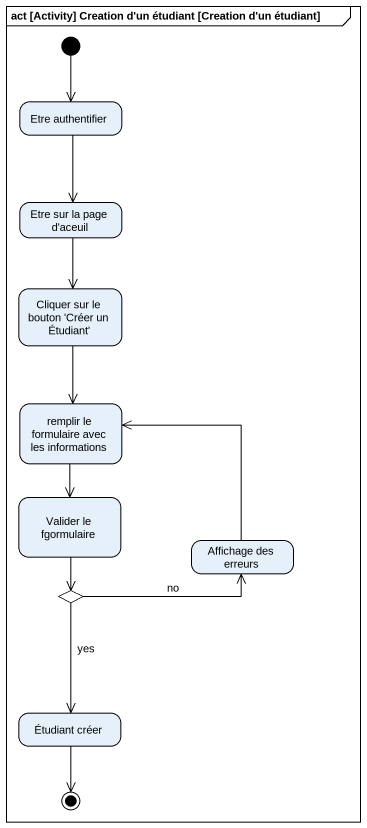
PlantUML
@startuml
mainframe act [Activity] Creation d'un étudiant [Creation d'un étudiant]
hide empty description
state "Etre authentifier" as Etre_authentifier
state "Etre sur la page d'aceuil" as Etre_sur_la_page_d_aceuil
state "Cliquer sur le bouton 'Créer un Étudiant'" as Cliquer_sur_le_bouton_Créer
state "remplir le formulaire avec les informations" as remplir_le_formulaire_avec
state "Valider le fgormulaire" as Valider_le_fgormulaire
state "Affichage des erreurs" as Affichage_des_erreurs
state choice1 <<choice>>
state "Étudiant créer" as Étudiant_créer
[*] --> Etre_authentifier
Etre_authentifier --> Etre_sur_la_page_d_aceuil
Etre_sur_la_page_d_aceuil --> Cliquer_sur_le_bouton_Créer
Cliquer_sur_le_bouton_Créer --> remplir_le_formulaire_avec
remplir_le_formulaire_avec --> Valider_le_fgormulaire
Valider_le_fgormulaire --> choice1
Affichage_des_erreurs -up-> remplir_le_formulaire_avec
choice1 -right-> Affichage_des_erreurs : no
choice1 --> Étudiant_créer : yes
Étudiant_créer --> [*]
@enduml
